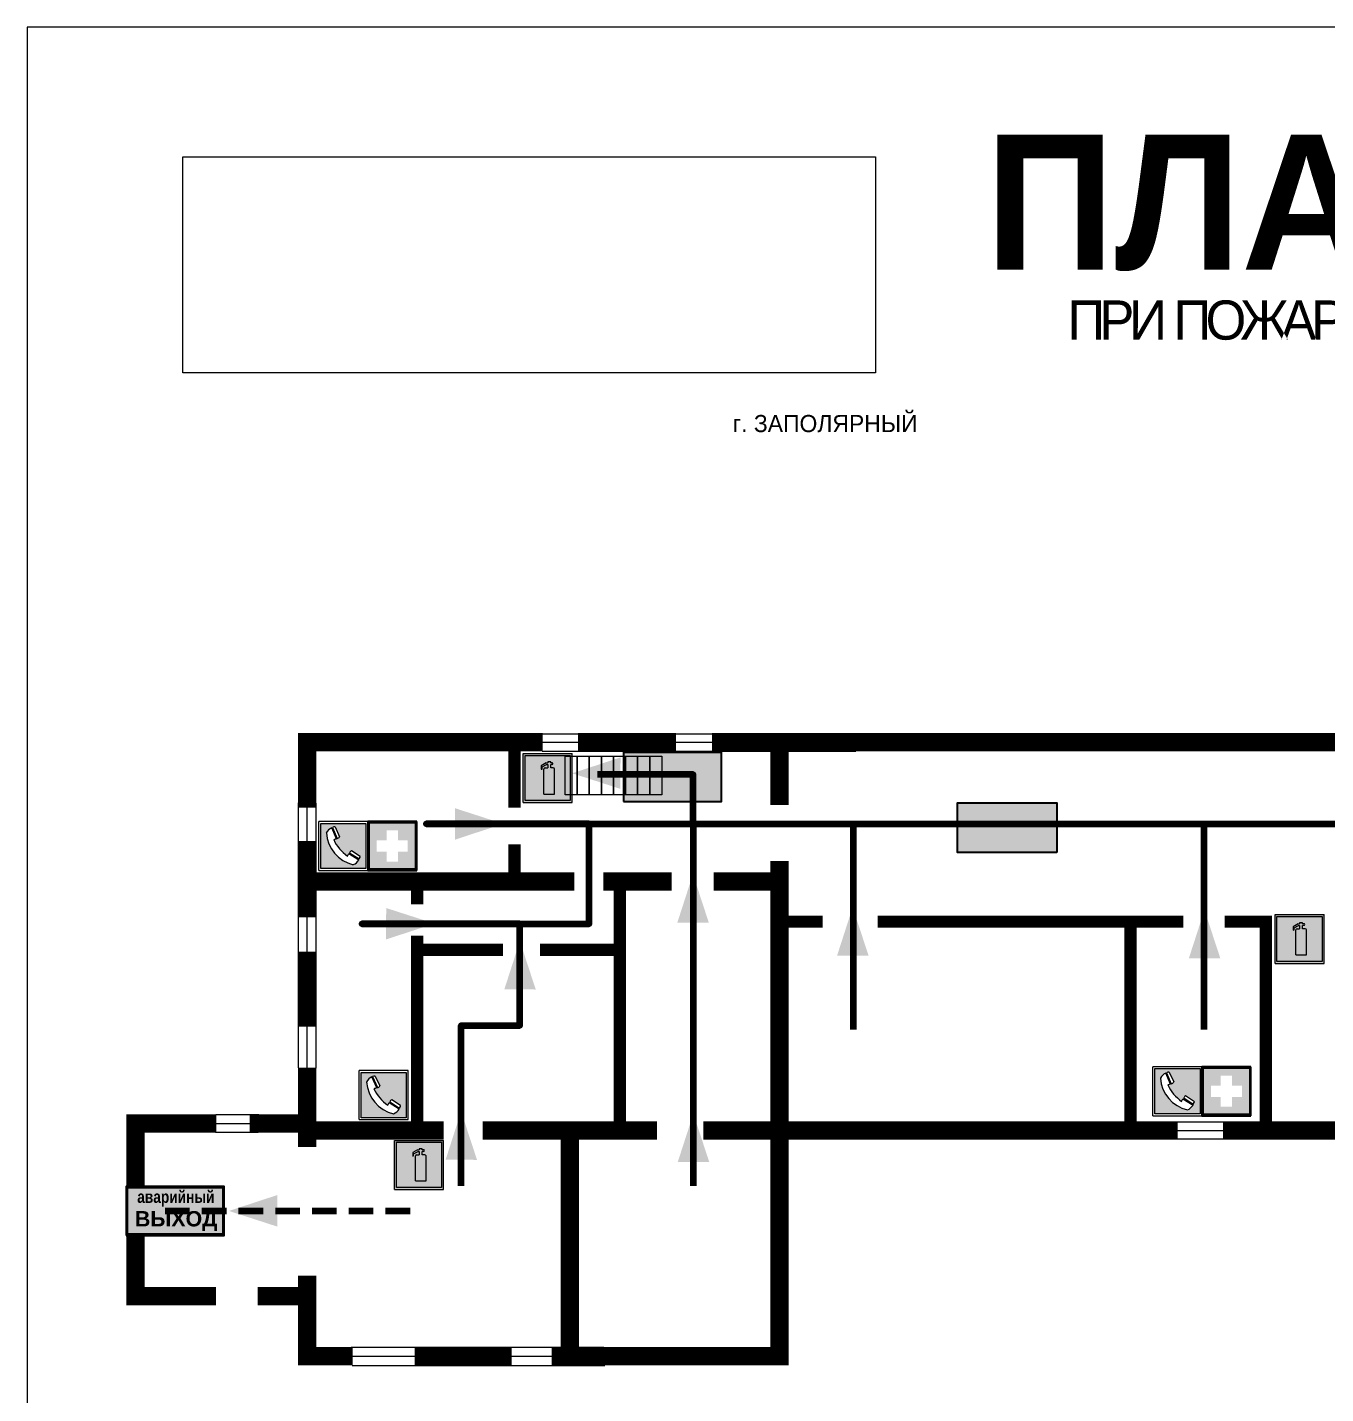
# Model space of a CAD drawing. Header units: millimetres. Extents: x 13114 to 67229, y 22859 to 38520.
# Drawn here: x 31653.7 to 31865.7, y 36515.1 to 36738.1 of the extents above; entities that cross this region are included whole.
import ezdxf

# ---------------------------------------------------------------- set-up
doc = ezdxf.new("R2010")
doc.units = ezdxf.units.MM
doc.linetypes.add('{ Wide Dash }', pattern=[12, 4, -2, 4, -2])
doc.layers.add('План_Штампы', color=7, linetype='Continuous')
doc.styles.add('обычный', font='arial.ttf')
picture_1 = doc.add_image_def('image1.jpg', size_in_pixel=(337, 105))

# ---------------------------------------------------------------- blocks, each defined once
blk = doc.blocks.new('A$C41C009D9')
at = {"true_color": 0xffffff}
blk.add_hatch(color=7, dxfattribs=at).paths.add_polyline_path([(0, 8), (-16, 8), (-16, 0), (0, 0)])
h = blk.add_hatch(color=126)
h.dxf.hatch_style = 1
h.paths.add_polyline_path([(-15.8, 7.8), (-15.8, 0.2), (-0.2, 0.2), (-0.2, 7.8)])
at = {"color": 126}
for points in [[(-16, 0), (0, 0), (0, 8), (-16, 8)], [(-16, 0), (0, 0), (0, 8), (-16, 8)], [(-15.8, 7.8), (-0.2, 7.8), (-0.2, 0.2), (-15.8, 0.2)]]:
    blk.add_lwpolyline(points, close=True, dxfattribs=at)
at = {"color": 7, "true_color": 0xffffff, "insert": (-15.8, 7.3), "char_height": 2.5, "width": 15.5999, "attachment_point": 1, "style": 'обычный'}
blk.add_mtext('\\pi1.6133;{\\fArial|b1|i0|c204|p34;\\H0.8x;\\W0.8;аварийный\\H1.25x;\\W1;\\P\\pi1.2327;ВЫХОД}', dxfattribs=at)
blk = doc.blocks.new('A$C32E8229D')
at = {"true_color": 0xffffff}
blk.add_hatch(color=7, dxfattribs=at).paths.add_polyline_path([(0, 0), (0, -8), (16, -8), (16, 0)])
h = blk.add_hatch(color=126)
h.paths.add_polyline_path([(0.2, -0.2), (15.8, -0.2), (15.8, -7.8), (0.2, -7.8)])
h.paths.add_polyline_path([(13.49, -2.05), (12.08, -2.05), (11.37, -2.63, 0.162397), (11.29, -2.84), (11.29, -3.63), (10.35, -3.63), (10.35, -4.05), (11.68, -4.05), (11.68, -3.48), (12.26, -4.28), (11.29, -5.1), (11.29, -6.78), (11.85, -6.78), (11.85, -5.44), (12.8, -4.64), (12.8, -5.94), (14.46, -5.94), (14.46, -5.39), (13.45, -5.39), (13.45, -3.97), (12.46, -2.59), (13.15, -2.59), (13.69, -3.34), (14.18, -3)], flags=16)
h.paths.add_polyline_path([(10.74, -1.82, 1), (11.8, -1.82, 1)], flags=16)
h.paths.add_polyline_path([(9.39, -3.59), (5.99, -3.59), (6.56, -3.03), (5.91, -3.03), (5.1, -3.83), (5.91, -4.64), (6.56, -4.64), (5.99, -4.09), (9.39, -4.09)], flags=16)
h.paths.add_polyline_path([(4.29, -1.08), (1.72, -1.08), (1.72, -6.6), (4.29, -6.6)], flags=16)
at = {"color": 126}
blk.add_lwpolyline([(16, -8), (0, -8), (0, 0), (16, 0)], close=True, dxfattribs=at)
blk = doc.blocks.new('A$C3AD82952')
at = {"true_color": 0xf5f5ff}
h = blk.add_hatch(color=7, dxfattribs=at)
h.dxf.hatch_style = 1
h.paths.add_polyline_path([(8.21, 8.73, 0.414214), (7.89, 9.05), (7.22, 9.05), (7.22, 9.92), (7.59, 9.92, 1), (7.57, 10.36), (7.22, 10.36), (7.22, 10.6), (6.43, 10.6), (6.43, 10.36), (6.01, 10.36), (4.74, 9.59), (4.74, 8.69), (4.98, 8.73), (4.98, 9.26), (6.12, 9.91), (6.43, 9.91), (6.43, 9.05), (5.76, 9.05, 0.414214), (5.44, 8.73), (5.44, 2.2), (8.21, 2.2)], flags=0)
h.paths.add_polyline_path([(12.8, 12.8), (0, 12.8), (0, 0), (12.8, 0)])
h.paths.add_polyline_path([(0.51, 12.29), (12.29, 12.29), (12.29, 0.51), (0.51, 0.51)], flags=16)
h.paths.add_polyline_path([(4.74, 9.59), (6.01, 10.36), (6.43, 10.36), (6.43, 10.6), (7.22, 10.6), (7.22, 10.36), (7.59, 10.36, -0.94586), (7.59, 9.92), (7.22, 9.92), (7.22, 9.05), (7.89, 9.05, -0.414214), (8.21, 8.73), (8.21, 2.2), (5.44, 2.2), (5.44, 8.73, -0.414214), (5.76, 9.05), (6.43, 9.05), (6.43, 9.91), (6.12, 9.91), (4.98, 9.26), (4.98, 8.73), (4.74, 8.69)], flags=0)
h = blk.add_hatch(color=242)
h.dxf.hatch_style = 1
h.paths.add_polyline_path([(12.29, 12.29), (0.51, 12.29), (0.51, 0.51), (12.29, 0.51)])
h.paths.add_polyline_path([(4.74, 8.69), (4.74, 9.59), (6.01, 10.36), (6.43, 10.36), (6.43, 10.6), (7.22, 10.6), (7.22, 10.36), (7.59, 10.36, -0.94586), (7.59, 9.92), (7.22, 9.92), (7.22, 9.05), (7.89, 9.05, -0.414214), (8.21, 8.73), (8.21, 2.2), (5.44, 2.2), (5.44, 8.73, -0.414214), (5.76, 9.05), (6.43, 9.05), (6.43, 9.91), (6.12, 9.91), (4.98, 9.26), (4.98, 8.73)], flags=16)
h = blk.add_hatch(color=7, dxfattribs=at)
h.dxf.hatch_style = 1
h.paths.add_polyline_path([(8.21, 8.73, 0.414214), (7.89, 9.05), (7.22, 9.05), (7.22, 9.92), (7.59, 9.92, 1), (7.57, 10.36), (7.22, 10.36), (7.22, 10.6), (6.43, 10.6), (6.43, 10.36), (6.01, 10.36), (4.74, 9.59), (4.74, 8.69), (4.98, 8.73), (4.98, 9.26), (6.12, 9.91), (6.43, 9.91), (6.43, 9.05), (5.76, 9.05, 0.414214), (5.44, 8.73), (5.44, 2.2), (8.21, 2.2)])
at = {"color": 242, "lineweight": 5}
for p, q in [((0, 0), (0, 12.8)), ((0, 12.8), (12.8, 12.8)), ((12.8, 0), (12.8, 12.8)), ((6.01, 10.36), (4.74, 9.59)), ((4.74, 9.59), (4.74, 8.69)), ((4.74, 8.69), (4.98, 8.73)), ((4.98, 9.26), (6.12, 9.91)), ((4.98, 8.73), (4.98, 9.26)), ((5.44, 2.2), (5.44, 8.73)), ((5.76, 9.05), (6.43, 9.05)), ((6.01, 10.36), (6.43, 10.36)), ((6.12, 9.91), (6.43, 9.91)), ((7.22, 10.6), (6.43, 10.6)), ((6.43, 10.6), (6.43, 10.36)), ((6.43, 9.91), (6.43, 9.05)), ((7.22, 10.36), (7.22, 10.6)), ((7.59, 10.36), (7.22, 10.36)), ((7.22, 9.05), (7.22, 9.92)), ((7.59, 9.92), (7.22, 9.92)), ((7.89, 9.05), (7.22, 9.05)), ((8.21, 2.2), (8.21, 8.73)), ((0, 0), (12.8, 0)), ((5.44, 2.2), (8.21, 2.2))]:
    blk.add_line(p, q, dxfattribs=at)
blk.add_lwpolyline([(0.51, 12.29), (12.29, 12.29), (12.29, 0.51), (0.51, 0.51)], close=True, dxfattribs=at)
for centre, radius, start, end in [((5.76, 8.73), 0.32, 90, 180), ((7.58, 10.14), 0.223, 273.1875, 86.8125), ((7.89, 8.73), 0.32, 0, 90)]:
    blk.add_arc(centre, radius, start, end, dxfattribs=at)
blk = doc.blocks.new('A$C456E1F9C')
at = {"lineweight": 5}
h = blk.add_hatch(color=242, dxfattribs=at)
h.paths.add_polyline_path([(0.51, -1.47), (0.51, -13.26), (12.29, -13.26), (12.29, -1.47)])
h.paths.add_polyline_path([(5.42, -4.95, -0.254479), (4.78, -5.4), (3.52, -2.53, -0.209735), (4.23, -2.4)], flags=16)
h.paths.add_polyline_path([(8.53, -8.6), (10.87, -10.17), (10.54, -10.76), (8.03, -9.13, -0.192251)], flags=16)
h.paths.add_polyline_path([(4.61, -5.49, 0.005518), (3.87, -5.72, 0.128647), (7.49, -10.01, 0.00809), (7.83, -9.33), (10.47, -10.97, -0.16736), (8.99, -12.25, -0.327862), (1.95, -3.95, -0.166952), (3.36, -2.62)], flags=16)
at = {"color": 242, "lineweight": 5}
for p, q in [((0, -13.77), (0, -0.97)), ((12.8, -0.97), (0, -0.97)), ((4.61, -5.49), (3.36, -2.62)), ((3.52, -2.53), (4.78, -5.4)), ((4.23, -2.4), (5.42, -4.95)), ((12.8, -13.77), (12.8, -0.97)), ((7.83, -9.33), (10.47, -10.97)), ((8.03, -9.13), (10.54, -10.76)), ((10.81, -10.12), (8.53, -8.6)), ((10.54, -10.76), (10.8, -10.3)), ((10.8, -10.3), (10.81, -10.12)), ((0, -13.77), (12.8, -13.77))]:
    blk.add_line(p, q, dxfattribs=at)
blk.add_lwpolyline([(0.51, -1.47), (12.29, -1.47), (12.29, -13.26), (0.51, -13.26)], close=True, dxfattribs=at)
for centre, radius, start, end in [((4.59, -5.34), 2.99, 114.2845, 152.1974), ((4.02, -3.27), 0.891, 76.3284, 123.7092), ((11.12, -3.31), 9.19, 183.9915, 256.6009), ((14.98, -39.1), 35.17, 107.1487, 108.4135), ((13.86, -0.94), 11.08, 205.5536, 234.8762), ((4.68, -4.59), 0.824, 276.9621, 334.0723), ((-13.31, 0.8), 23.44, 332.5487, 334.4027), ((8.94, -9.5), 0.989, 114.4092, 157.9388), ((7.87, -9.46), 3, 291.9291, 329.9329)]:
    blk.add_arc(centre, radius, start, end, dxfattribs=at)
blk = doc.blocks.new('A$C18900ED3')
h = blk.add_hatch(color=126)
h.paths.add_polyline_path([(-0.18, -0.18), (-7.02, -0.18), (-7.02, -7.02), (-0.18, -7.02)])
h.paths.add_polyline_path([(-5.89, -4.46), (-5.89, -2.77), (-4.46, -2.77), (-4.46, -1.31), (-2.77, -1.31), (-2.77, -2.77), (-1.33, -2.77), (-1.33, -4.46), (-2.77, -4.46), (-2.77, -5.89), (-4.46, -5.89), (-4.46, -4.46)], flags=16)
at = {"color": 126}
for p, q in [((-7.2, 0), (-7.2, -7.2)), ((0, 0), (-7.2, 0)), ((0, -7.2), (0, 0)), ((-7.02, -7.02), (-7.02, -0.18)), ((-7.02, -0.18), (-0.18, -0.18)), ((-0.18, -0.18), (-0.18, -7.02)), ((-7.2, -7.2), (0, -7.2)), ((-0.18, -7.02), (-7.02, -7.02))]:
    blk.add_line(p, q, dxfattribs=at)
blk = doc.blocks.new('A$C7B4425F7')
at = {"true_color": 0xffffff}
blk.add_hatch(color=7, dxfattribs=at).paths.add_polyline_path([(0, 0), (-16, 0), (-16, -8), (0, -8)])
h = blk.add_hatch(color=126)
h.paths.add_polyline_path([(-0.2, -0.2), (-15.8, -0.2), (-15.8, -7.8), (-0.2, -7.8)])
h.paths.add_polyline_path([(-11.76, -2.03), (-11.76, -3.66), (-11.17, -3.66, -0.568275), (-11.17, -6.18), (-12.58, -6.18), (-12.58, -2.03)], flags=16)
h.paths.add_polyline_path([(-13.33, -4.12, -0.495768), (-13.59, -6.18), (-15.03, -6.18), (-15.03, -2.03), (-13.59, -2.03, -0.487973)], flags=16)
h.paths.add_polyline_path([(-10.25, -2.03), (-9.48, -2.03), (-9.48, -6.18), (-10.25, -6.18)], flags=16)
h.paths.add_polyline_path([(-13.84, -3.69), (-14.24, -3.69), (-14.24, -3.03), (-13.9, -3.03, -0.692621)], flags=0)
h.paths.add_polyline_path([(-9.15, -2.03), (-8.4, -2.03), (-8.04, -3.07), (-7.68, -2.03), (-6.93, -2.03), (-7.64, -4.1), (-6.93, -6.18), (-7.68, -6.18), (-8.04, -5.14), (-8.4, -6.18), (-9.15, -6.18), (-8.44, -4.1)], flags=16)
h.paths.add_polyline_path([(-11.76, -4.46), (-11.42, -4.46, -0.692621), (-11.36, -5.12), (-11.76, -5.12)], flags=0)
h.paths.add_polyline_path([(-13.9, -5.2), (-14.24, -5.2), (-14.24, -4.55), (-13.84, -4.55, -0.708038)], flags=0)
edge = h.paths.add_edge_path(flags=16)
edge.add_ellipse((-5.51, -4.08), major_axis=(0, 2.05), ratio=0.586184, start_angle=0, end_angle=360)
edge = h.paths.add_edge_path(flags=0)
edge.add_ellipse((-5.51, -4.08), major_axis=(0, 1.14), ratio=0.454828, start_angle=0, end_angle=360)
h.paths.add_polyline_path([(-4.13, -4.96, 0.377264), (-3.48, -4.52, 0.0555), (-3.16, -2.03), (-1.66, -2.03), (-1.66, -4.96), (-0.96, -4.96), (-0.96, -7.01), (-1.75, -7.01), (-1.75, -6.18), (-3.3, -6.18), (-3.3, -7.02), (-4.13, -7.02)], flags=16)
h.paths.add_polyline_path([(-2.73, -2.91), (-2.28, -2.91), (-2.28, -4.96), (-3.05, -4.96, 0.079136)], flags=0)
at = {"color": 126}
blk.add_lwpolyline([(-16, -8), (0, -8), (0, 0), (-16, 0)], close=True, dxfattribs=at)

msp = doc.modelspace()

# ---------------------------------------------------------------- linework, layer by layer
at = {"color": 5, "lineweight": 0}
msp.add_lwpolyline([(31653.68, 36343.08), (32253.68, 36343.08), (32253.68, 36738.08), (31653.68, 36738.08)], close=True, dxfattribs=at)
at = {"lineweight": 0}
for points, const_width in [([(31699.4, 36610.7), (31699.4, 36621.41), (31737.83, 36621.41)], 3), ([(31733.25, 36610.72), (31733.25, 36621.05)], 2), ([(31743.59, 36621.41), (31759.58, 36621.41)], 3), ([(31765.49, 36621.41), (32059.69, 36621.41)], 3), ([(31776.52, 36621.41), (31776.52, 36611.13)], 3), ([(31699.4, 36592.81), (31699.4, 36605.27)], 3), ([(31733.25, 36598.92), (31733.25, 36604.71)], 2), ([(31776.52, 36558.02), (31776.52, 36602.01)], 3), ([(31699.4, 36598.69), (31742.99, 36598.69)], 3), ([(31717.32, 36598.21), (31717.32, 36594.96)], 2), ([(31737.37, 36587.52), (31750.43, 36587.52), (31750.43, 36598.03), (31750.43, 36559.02)], 2), ([(31747.72, 36598.69), (31758.88, 36598.69)], 3), ([(31776.52, 36598.69), (31765.76, 36598.69)], 3), ([(31776.29, 36592.11), (31783.55, 36592.11)], 2), ([(31792.52, 36592.11), (31842.46, 36592.11)], 2), ([(31833.82, 36558.26), (31833.82, 36591.24)], 2), ([(31849.18, 36592.11), (31855.89, 36592.11), (31855.89, 36558.71)], 2), ([(31717.32, 36589.8), (31717.32, 36558.23), (31717.32, 36587.52), (31731.35, 36587.52)], 2), ([(31699.4, 36574.97), (31699.4, 36587.24)], 3), ([(31689.99, 36559.18), (31699.4, 36559.18), (31699.4, 36568.27)], 3), ([(31671.33, 36548.85), (31671.33, 36559.18), (31684.57, 36559.18)], 3), ([(31699.4, 36555.32), (31699.4, 36559.18)], 3), ([(31721.65, 36558.02), (31699.4, 36558.02)], 3), ([(31756.49, 36558.02), (31728.05, 36558.02)], 3), ([(31841.5, 36558.02), (31776.52, 36558.02), (31776.52, 36521.19), (31739.29, 36521.19)], 3), ([(31776.52, 36558.02), (31764.06, 36558.02)], 3), ([(32157.38, 36558.02), (31848.9, 36558.02)], 3), ([(31742.25, 36556.97), (31742.25, 36520.46)], 3), ([(31671.33, 36531.12), (31671.33, 36541.09)], 3), ([(31684.48, 36531.01), (31671.33, 36531.01), (31671.33, 36535.79)], 3), ([(31699.4, 36531.01), (31699.4, 36534.34)], 3), ([(31706.8, 36521.19), (31699.4, 36521.19), (31699.4, 36531.01), (31691.32, 36531.01)], 3), ([(31732.78, 36521.19), (31716.94, 36521.19)], 3)]:
    msp.add_lwpolyline(points, dxfattribs=dict(at, const_width=const_width))
for points in [[(31737.64, 36622.79), (31788.86, 36622.79)], [(31737.83, 36621.41), (31789.05, 36621.41)], [(31737.77, 36619.92), (31788.99, 36619.92)], [(31697.95, 36568.24), (31697.95, 36611.49)], [(31699.4, 36568.27), (31699.4, 36611.52)], [(31700.87, 36568.19), (31700.87, 36611.44)], [(31684.49, 36560.63), (31691.46, 36560.63)], [(31684.57, 36559.18), (31691.54, 36559.18)], [(31841.23, 36559.42), (31853.02, 36559.42)], [(31684.43, 36557.75), (31691.4, 36557.75)], [(31840.81, 36556.66), (31852.6, 36556.66)], [(31841.5, 36558.02), (31853.28, 36558.02)], [(31706.56, 36522.64), (31747.82, 36522.64)], [(31706.8, 36521.19), (31748.06, 36521.19)], [(31706.72, 36519.7), (31747.98, 36519.7)]]:
    msp.add_lwpolyline(points, dxfattribs=at)
for points in [[(31741.49, 36619.11), (31743.46, 36619.11), (31743.46, 36612.79), (31741.49, 36612.79)], [(31743.46, 36619.11), (31745.44, 36619.11), (31745.44, 36612.79), (31743.46, 36612.79)], [(31745.44, 36619.11), (31747.41, 36619.11), (31747.41, 36612.79), (31745.44, 36612.79)], [(31747.41, 36619.11), (31749.39, 36619.11), (31749.39, 36612.79), (31747.41, 36612.79)], [(31749.39, 36619.11), (31751.36, 36619.11), (31751.36, 36612.79), (31749.39, 36612.79)], [(31751.36, 36619.11), (31753.34, 36619.11), (31753.34, 36612.79), (31751.36, 36612.79)], [(31753.34, 36619.11), (31755.31, 36619.11), (31755.31, 36612.79), (31753.34, 36612.79)], [(31755.31, 36619.11), (31757.29, 36619.11), (31757.29, 36612.79), (31755.31, 36612.79)]]:
    msp.add_lwpolyline(points, close=True, dxfattribs=at)
at = {"color": 126, "lineweight": 100, "true_color": 0x008754}
for points in [[(31762.41, 36608.09), (31762.41, 36616.11), (31746.8, 36616.11)], [(31724.54, 36548.98), (31724.54, 36575.14), (31734.09, 36575.14), (31734.09, 36591.74), (31708.33, 36591.74), (31745.43, 36591.74), (31745.43, 36608.09), (31718.8, 36608.09), (31947.94, 36608.09)], [(31762.41, 36608.09), (31762.41, 36548.98)], [(31788.51, 36608.09), (31788.51, 36574.52)], [(31845.8, 36608.09), (31845.8, 36574.52)]]:
    msp.add_lwpolyline(points, dxfattribs=at)
at = {"color": 126, "linetype": '{ Wide Dash }', "lineweight": 100, "true_color": 0x008754}
msp.add_lwpolyline([(31716.18, 36544.89), (31674.17, 36544.89)], dxfattribs=at)
at = {"layer": 'План_Штампы', "color": 126, "true_color": 0x008754}
for points in [[(31750.54, 36618.92), (31750.53, 36613.78), (31742.65, 36616.33)], [(31723.5, 36605.49), (31723.51, 36610.63), (31731.39, 36608.08)], [(31764.96, 36591.95), (31759.82, 36591.97), (31762.37, 36599.85)], [(31712.26, 36589.21), (31712.28, 36594.34), (31720.16, 36591.8)], [(31791.04, 36586.57), (31785.91, 36586.59), (31788.45, 36594.47)], [(31848.48, 36586.12), (31843.34, 36586.13), (31845.89, 36594.01)], [(31736.7, 36581.04), (31731.57, 36581.06), (31734.11, 36588.94)], [(31727.11, 36553.24), (31721.98, 36553.25), (31724.52, 36561.13)], [(31765.03, 36552.88), (31759.89, 36552.89), (31762.44, 36560.77)], [(31694.49, 36547.49), (31694.48, 36542.35), (31686.6, 36544.9)]]:
    msp.add_solid(points, dxfattribs=at)

# ---------------------------------------------------------------- block references
for name, p, xscale, yscale, zscale in [('A$C3AD82952', (31734.63, 36611.57), 0.625, 0.625, 0.625), ('A$C456E1F9C', (31701.29, 36609.07), 0.625, 0.625, 0.625), ('A$C18900ED3', (31717.29, 36608.47), 1.111111111007631, 1.111111111007631, 1.111111111007631), ('A$C3AD82952', (31857.41, 36585.3), 0.625, 0.625, 0.625), ('A$C456E1F9C', (31707.85, 36568.41), 0.625, 0.625, 0.625), ('A$C456E1F9C', (31837.48, 36569.04), 0.625, 0.625, 0.625), ('A$C18900ED3', (31853.48, 36568.44), 1.111111111007631, 1.111111111007631, 1.111111111007631), ('A$C3AD82952', (31713.65, 36548.42), 0.625, 0.625, 0.625)]:
    msp.add_blockref(name, p, dxfattribs=dict(xscale=xscale, yscale=yscale, zscale=zscale))
msp.add_blockref('A$C41C009D9', (31685.82, 36540.91))
at = {"layer": 'План_Штампы'}
msp.add_blockref('A$C7B4425F7', (31767.05, 36619.71), dxfattribs=at)
at = {"layer": 'План_Штампы', "color": 126, "true_color": 0x008754, "xscale": 1.012510887696, "yscale": 1.012510887696, "zscale": 1.012510887696, "rotation": 359.9978653237145}
msp.add_blockref('A$C32E8229D', (31805.58, 36611.49), dxfattribs=at)

# ---------------------------------------------------------------- texts
at = {"lineweight": 0, "style": 'обычный'}
for s, insert, char_height, width, attachment_point in [('{\\fProxima Nova Rg|b1|i0|c204|p2;ПЛАН ЭВАКУАЦИИ}', (31810.11, 36720.53), 22, 493.8901, 1), ('\\pi-8.4,l8.4,t8.4;{\\fProxima Nova Rg|b0|i0|c204|p2;г. ЗАПОЛЯРНЫЙ\\H1.6404x; }', (31783.96, 36673.39), 2.8, 126.6484, 5)]:
    msp.add_mtext(s, dxfattribs=dict(at, insert=insert, char_height=char_height, width=width, attachment_point=attachment_point))
at = {"color": 0, "lineweight": 0, "insert": (31960.98, 36693.68), "char_height": 8, "width": 449.2158, "attachment_point": 5, "style": 'обычный'}
msp.add_mtext('{\\fArial Black|b1|i0|c204|p34;\\H2x;\\T0.85;  \\fArial Narrow|b0|i0|c204|p34;\\H0.8x;\\W0.9;\\P\\fProxima Nova Rg|b0|i0|c204|p2;\\H0.5x;\\W1;\\C256;ПРИ ПОЖАРЕ  ИЛИ ДРУГИХ ЧРЕЗВЫЧАЙНЫХ СИТУАЦИЯХ  ИЗ ПОМЕЩЕНИЙ \\fProxima Nova Rg|b1|i0|c204|p2;\\H1.25x;\\PЦЭО: ТТП-1   \\fProxima Nova Rg|b1|i0|c0|p2;2 \\fProxima Nova Rg|b1|i0|c204|p2;ЭТАЖ}', dxfattribs=at)

# ---------------------------------------------------------------- pictures from other files: only their frames are drawn
at = {"color": 7, "lineweight": 0, "true_color": 0xf5f5ff}
image = msp.add_image(picture_1, insert=(31679.05, 36681.71), size_in_units=(113.11, 35.24), dxfattribs=at)
image.dxf.flags = 7

doc.saveas('drawing.dxf')
